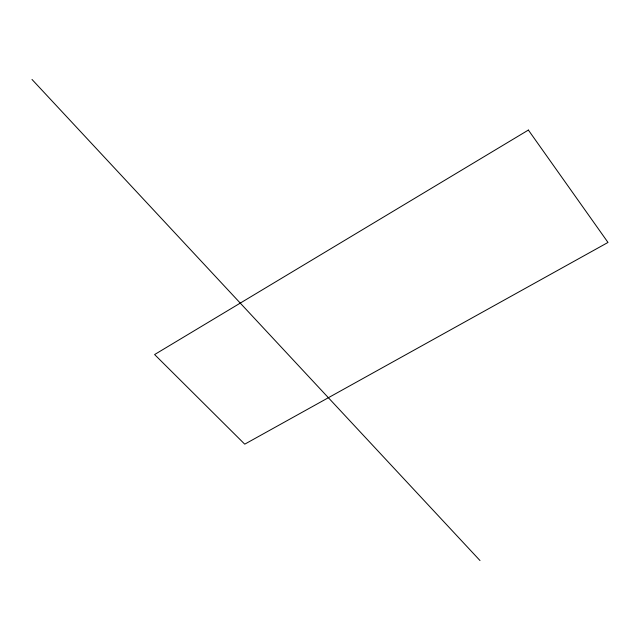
<?xml version="1.0" encoding="UTF-8"?>
<svg xmlns="http://www.w3.org/2000/svg" width="640" height="640" viewBox="0 0 640 640"><rect width="100%" height="100%" fill="white"/><g stroke="black" fill="none" stroke-linecap="round" stroke-linejoin="round"><path stroke-width="0.96" d="M32 79.456L480 560.544M528.376 130.064L154.608 354.552L244.736 444.168L608 242.44L528.376 130.064"/></g></svg>
